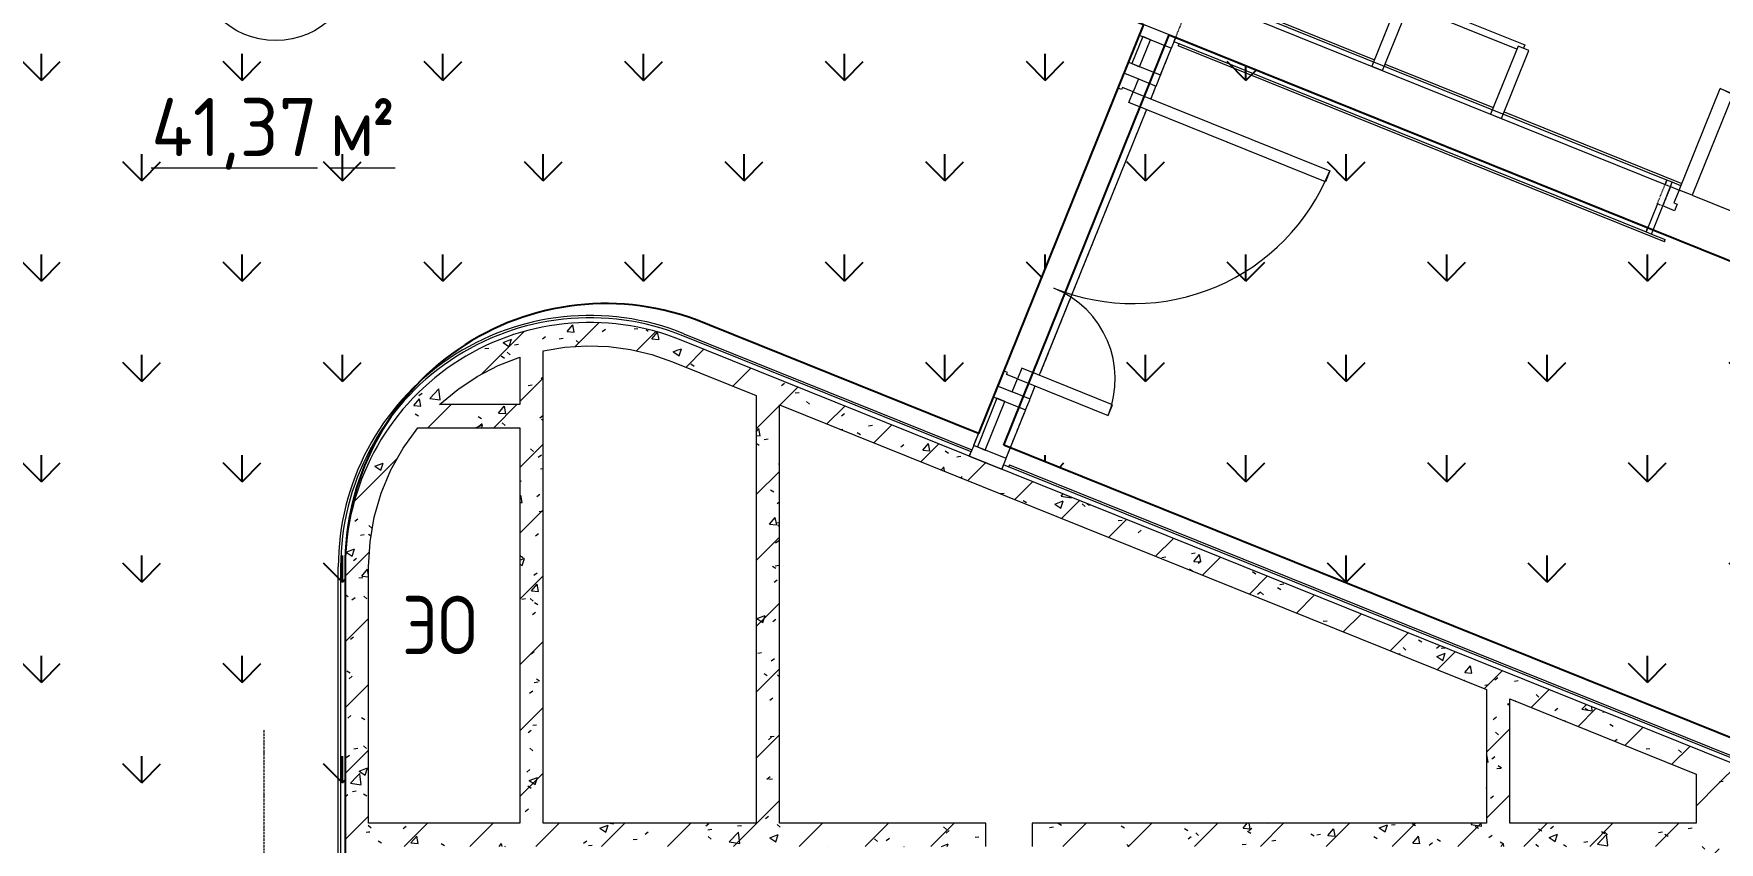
# Model space of a CAD drawing. Header units: millimetres. Extents: x -584918 to 2941280, y 3000189 to 4229862.
# Drawn here: x -423121 to -415883, y 4035204 to 4038678 of the extents above; entities that cross this region are included whole.
import ezdxf

# ---------------------------------------------------------------- set-up
doc = ezdxf.new("R2010")
doc.units = ezdxf.units.MM
for name, pattern in [('ASVP_Невидимые', [5, 3, -2]), ('ASVP_Осевая', [14, 10, -2, 0, -2]), ('ASVP_Штриховая_ш3 п1_5', [4.5, 3, -1.5])]:
    doc.linetypes.add(name, pattern=pattern)
for name, color, linetype, lineweight in [('Аннотация', 7, 'Continuous', 0), ('Витраж', 7, 'Continuous', 0), ('Двери', 7, 'Continuous', 0), ('Лестницы', 7, 'Continuous', 0), ('Линии', 7, 'Continuous', 0), ('Линии разделители', 7, 'ASVP_Штриховая_ш3 п1_5', 0), ('Марки помещений', 7, 'Continuous', 0), ('Обобщенные модели', 7, 'Continuous', 0), ('Панели витража', 7, 'Continuous', 0), ('Перекрытие', 7, 'Continuous', 0), ('Стены внутренние', 7, 'Continuous', 0), ('Стены несущие', 7, 'Continuous', 0), ('Стены отделка', 7, 'Continuous', 0), ('экспертиза условные обозначения', 1, 'Continuous', 0)]:
    doc.layers.add(name, color=color, linetype=linetype, lineweight=lineweight)
doc.styles.add('GOST Common', font='', dxfattribs={"width": 0.9, "height": 700})
doc.styles.add('GOST Common_2', font='', dxfattribs={"height": 500})
doc.styles.add('GOST Common_3', font='', dxfattribs={"width": 0.9, "height": 500})
doc.styles.get('GOST Common').set_extended_font_data('GOST Common')
doc.styles.get('GOST Common_2').set_extended_font_data('GOST Common')
doc.styles.get('GOST Common_3').set_extended_font_data('GOST Common')
pattern_1 = [(45, (-440814.02, 4025236.82), (-141.4214, 141.4214), [])]
pattern_2 = [(50, (-440814.02, 4025236.82), (364.368, -31.8783), [38.1, -419.1]), (355, (-440814.02, 4025236.8), (-70.486, 382.1133), [30.48, -335.28]), (100.451, (-440783.66, 4025234.16), (293.885, 350.2334), [32.38, -356.18]), (46.184, (-440814, 4025338.4), (542.1585, -84.086), [57.15, -628.65]), (96.636, (-440768.84, 4025331.4), (474.805, 494.855), [48.57, -534.27]), (351.184, (-440814, 4025338.4), (474.81, 494.85), [45.72, -502.92]), (21, (-440763.22, 4025313.02), (303.2285, -204.5305), [38.1, -419.1]), (326, (-440763.22, 4025313), (123.604, 368.376), [30.48, -335.28]), (71.451, (-440737.95, 4025295.97), (426.834, 163.8427), [32.38, -356.18]), (37.5, (-440814.02, 4025236.82), (6.17665, 169.11015), [16.764, -314.452, 16.764, -323.596, -336.55]), (37.5, (-440814.02, 4025236.82), (6.17665, 169.11015), [-671.576, 16.764, -319.786]), (7.5, (-440814.02, 4025236.82), (133.6389, 200.3615), [16.764, -177.292, 16.764, -306.832, -128.27]), (7.5, (-440814.02, 4025236.82), (133.6389, 200.3615), [-517.652, 16.764, -111.506]), (327.5, (-440927.3, 4025236.82), (271.1818, -11.45836), [16.764, -110.236, 16.764, -379.476, -525.78]), (327.5, (-440927.3, 4025236.82), (271.1818, -11.45836), [-523.24, 16.764, -509.016]), (317.5, (-440978.1, 4025236.82), (296.2585, 50.8528), [16.764, -148.336, 16.764, -246.38, -373.38]), (317.5, (-440978.1, 4025236.82), (296.2585, 50.8528), [-428.244, 16.764, -356.616])]
pattern_3 = [(90, (-441193.04, 3779846), (-431.0523, 431.0523), [114.3, -747.8046]), (45, (-441193.04, 3779846), (-431.0523, 431.0523), [114.3, -495.3]), (135, (-441193.04, 3779846), (-431.0523, -431.0523), [114.3, -495.3])]

# ---------------------------------------------------------------- blocks, each defined once
blk = doc.blocks.new('Системная панель - Cтеклопакет Двухкамерный_36 мм-7811492-АР Этаж 03')
at = {"layer": 'Панели витража', "lineweight": 18}
for p, q in [((112.5, 18), (-112.5, 18)), ((-112.5, 18), (-112.5, -18)), ((112.5, -18), (112.5, 18)), ((-112.5, -18), (112.5, -18))]:
    blk.add_line(p, q, dxfattribs=at)
blk = doc.blocks.new('Прямоугольный импост - 50х150 мм-V5-АР Этаж 03')
at = {"layer": 'Витраж', "lineweight": 18}
for p, q in [((-50, 115), (0, 115)), ((-50, -35), (-50, 115)), ((0, 115), (0, -35)), ((0, -35), (-50, -35))]:
    blk.add_line(p, q, dxfattribs=at)
blk = doc.blocks.new('ASVP_ДверьАлюминиеваяВитражная_2 полотна - Остекленная Внутренняя-6432274-АР Этаж 03')
at = {"layer": 'Двери', "lineweight": 18}
for p, q in [((-665, 942.5), (-615, 942.5)), ((-665, 32.5), (-665, 942.5)), ((-615, 942.5), (-615, 32.5)), ((665, 452.5), (615, 452.5)), ((615, 452.5), (615, 32.5)), ((665, 32.5), (665, 452.5)), ((-725, 32.5), (-665, 32.5)), ((-725, -32.5), (-725, 32.5)), ((-615, 32.5), (-665, 32.5)), ((-665, 32.5), (-665, -17.5)), ((615, 32.5), (665, 32.5)), ((725, 32.5), (665, 32.5)), ((665, 32.5), (665, -17.5)), ((725, -32.5), (725, 32.5)), ((-655, -32.5), (-725, -32.5)), ((-665, -17.5), (-655, -17.5)), ((-655, -17.5), (-655, -32.5)), ((665, -17.5), (655, -17.5)), ((655, -17.5), (655, -32.5)), ((655, -32.5), (725, -32.5))]:
    blk.add_line(p, q, dxfattribs=at)
at = {"layer": 'Двери'}
for centre, radius, start, end in [((-665, 32.5), 910, 360, 90), ((665, 32.5), 420, 90, 180)]:
    blk.add_arc(centre, radius, start, end, dxfattribs=at)
blk = doc.blocks.new('Прямоугольный импост - 50х150 мм-V6-АР Этаж 03')
at = {"layer": 'Витраж', "lineweight": 18}
for p, q in [((-25, 115), (25, 115)), ((-25, -35), (-25, 115)), ((25, 115), (25, 32.5)), ((25, -35), (-25, -35)), ((25, -32.5), (25, -35))]:
    blk.add_line(p, q, dxfattribs=at)
blk = doc.blocks.new('Системная панель - Cтеклопакет Двухкамерный_36 мм-V7-АР Этаж 03')
at = {"layer": 'Панели витража', "lineweight": 18}
for p, q in [((62.5, 18), (-62.5, 18)), ((-62.5, 18), (-62.5, -18)), ((62.5, -18), (62.5, 18)), ((-62.5, -18), (62.5, -18))]:
    blk.add_line(p, q, dxfattribs=at)
blk = doc.blocks.new('Прямоугольный импост - 50х150 мм-V8-АР Этаж 03')
at = {"layer": 'Витраж', "lineweight": 18}
for p, q in [((-25, 115), (25, 115)), ((-25, 32.5), (-25, 115)), ((25, 115), (25, -35)), ((-25, -35), (-25, -32.5)), ((25, -35), (-25, -35))]:
    blk.add_line(p, q, dxfattribs=at)
blk = doc.blocks.new('Прямоугольный импост - 50х150 мм-V9-АР Этаж 03')
at = {"layer": 'Витраж', "lineweight": 18}
for p, q in [((0, 115), (-50, 115)), ((-50, 115), (-50, -35)), ((0, -35), (0, 115)), ((-50, -35), (0, -35))]:
    blk.add_line(p, q, dxfattribs=at)
blk = doc.blocks.new('ASVP_ДверьПротивопожарнаяСтальная_2 полотна - EI15 1370х2000h_полотна_ Г Пр _1250 в свету_-7407274-АР Этаж 03')
at = {"layer": 'Двери', "lineweight": 18}
for p, q in [((-685, 1000), (-625, 1000)), ((-685, 100), (-685, 1000)), ((-625, 1000), (-625, 100)), ((685, 570), (625, 570)), ((625, 570), (625, 100)), ((685, 100), (685, 570)), ((-725, 100), (-685, 100)), ((-725, 10), (-725, 100)), ((-625, 100), (-685, 100)), ((-685, 100), (-685, 40)), ((625, 100), (685, 100)), ((725, 100), (685, 100)), ((685, 100), (685, 40)), ((725, 10), (725, 100)), ((-670, 10), (-725, 10)), ((-685, 40), (-670, 40)), ((-670, 40), (-670, 10)), ((685, 40), (670, 40)), ((670, 40), (670, 10)), ((670, 10), (725, 10))]:
    blk.add_line(p, q, dxfattribs=at)
at = {"layer": 'Двери', "linetype": 'ASVP_Невидимые', "lineweight": 18}
for p, q in [((-750, 100), (-725, 100)), ((-750, 10), (-750, 100)), ((-725, 100), (-725, 10)), ((750, 100), (725, 100)), ((725, 100), (725, 10)), ((750, 10), (750, 100)), ((-725, 10), (-750, 10)), ((725, 10), (750, 10))]:
    blk.add_line(p, q, dxfattribs=at)
at = {"layer": 'Двери'}
for centre, radius, start, end in [((-685, 100), 900, 360, 90), ((685, 100), 470, 90, 180)]:
    blk.add_arc(centre, radius, start, end, dxfattribs=at)
blk = doc.blocks.new('ASVP_ДверьПротивопожарнаяСтальная_2 полотна - EI30 1370х2000h_полотна_ О Л _1250 в свету_-7420221-АР Этаж 03')
at = {"layer": 'Двери', "lineweight": 18}
for p, q in [((685, 1000), (625, 1000)), ((625, 1000), (625, 100)), ((685, 100), (685, 1000)), ((-685, 570), (-625, 570)), ((-685, 100), (-685, 570)), ((-625, 570), (-625, 100)), ((-725, 100), (-685, 100)), ((-725, 10), (-725, 100)), ((-625, 100), (-685, 100)), ((-685, 100), (-685, 40)), ((625, 100), (685, 100)), ((725, 100), (685, 100)), ((685, 100), (685, 40)), ((725, 10), (725, 100)), ((-670, 10), (-725, 10)), ((-685, 40), (-670, 40)), ((-670, 40), (-670, 10)), ((685, 40), (670, 40)), ((670, 40), (670, 10)), ((670, 10), (725, 10))]:
    blk.add_line(p, q, dxfattribs=at)
at = {"layer": 'Двери', "linetype": 'ASVP_Невидимые', "lineweight": 18}
for p, q in [((-750, 100), (-725, 100)), ((-750, 10), (-750, 100)), ((-725, 100), (-725, 10)), ((750, 100), (725, 100)), ((725, 100), (725, 10)), ((750, 10), (750, 100)), ((-725, 10), (-750, 10)), ((725, 10), (750, 10))]:
    blk.add_line(p, q, dxfattribs=at)
at = {"layer": 'Двери'}
for centre, radius, start, end in [((685, 100), 900, 90, 180), ((-685, 100), 470, 360, 90)]:
    blk.add_arc(centre, radius, start, end, dxfattribs=at)
blk = doc.blocks.new('ASVP_ОТКОС_Оштукатуривание дверного откоса - Оштукатуривание дверного откоса-5741163-АР Этаж 03')
at = {"layer": 'Обобщенные модели'}
for p, q in [((-750, 130), (-750, 0)), ((-725, 0), (-725, 130)), ((725, 130), (725, 0)), ((750, 0), (750, 130)), ((-750, 0), (-725, 0)), ((725, 0), (750, 0))]:
    blk.add_line(p, q, dxfattribs=at)
blk = doc.blocks.new('ASVP_ОТКОС_Оштукатуривание дверного откоса - Оштукатуривание дверного откоса-5741164-АР Этаж 03')
at = {"layer": 'Обобщенные модели'}
for p, q in [((-750, 20), (-750, 0)), ((-725, 0), (-725, 20)), ((725, 20), (725, 0)), ((750, 0), (750, 20)), ((-750, 0), (-725, 0)), ((725, 0), (750, 0))]:
    blk.add_line(p, q, dxfattribs=at)
blk = doc.blocks.new('Лестница_МеталлическаяСтремянка - h_3м-V110-АР Этаж 03')
at = {"layer": 'Обобщенные модели', "lineweight": 18}
for p, q in [((-250, 415), (-300, 415)), ((-300, 415), (-300, 100)), ((-250, 100), (-250, 415)), ((300, 415), (250, 415)), ((250, 415), (250, 100)), ((300, 100), (300, 415)), ((-300, 100), (-250, 100)), ((250, 100), (300, 100))]:
    blk.add_line(p, q, dxfattribs=at)
at = {"layer": 'Обобщенные модели'}
for p, q in [((-275, 415), (-275, 430)), ((-275, 430), (275, 430)), ((250, 400), (-250, 400)), ((275, 430), (275, 415))]:
    blk.add_line(p, q, dxfattribs=at)
blk = doc.blocks.new('ASVP_Марка_Помещение_ДваЗначения - Номер Площадь-685795-АР Этаж 03')
at = {"layer": 'Марки помещений'}
blk.add_circle((0, 0), 3.5, dxfattribs=at)

msp = doc.modelspace()

# ---------------------------------------------------------------- hatches: boundary and pattern name
at = {"layer": 'Стены внутренние'}
h = msp.add_hatch(dxfattribs=at)
h.set_pattern_fill('FP_4', color=256, style=0, pattern_type=2)
h.set_pattern_definition(pattern_1)
h.paths.add_polyline_path([(-421758.474, 4036387.753), (-421683.121, 4036387.753), (-421677.02, 4036495.241), (-421658.408, 4036602.686), (-421628.686, 4036704.713), (-421587.072, 4036804.007), (-421534.491, 4036897.954), (-421471.618, 4036985.349), (-421426.61, 4037037.039), (-421377.986, 4037085.349), (-421300.399, 4037149.787), (-421216.412, 4037205.634), (-421119.428, 4037255.229), (-421033.101, 4037289.147), (-420963.176, 4037309.126), (-420933.098, 4037316.466), (-420840.162, 4037331.704), (-420746.151, 4037337.664), (-420652.012, 4037334.285), (-420558.67, 4037321.599), (-420467.044, 4037299.731), (-420378.033, 4037268.896), (-420340.656, 4037361.648), (-420448.473, 4037398.434), (-420569.222, 4037424.398), (-420672.851, 4037436.022), (-420786.77, 4037436.382), (-420903.238, 4037423.707), (-421016.681, 4037398.44), (-421126.787, 4037360.723), (-421222.928, 4037316.51), (-421320.663, 4037257.98), (-421411.481, 4037189.206), (-421494.314, 4037110.999), (-421568.188, 4037024.278), (-421632.231, 4036930.064), (-421685.69, 4036829.467), (-421727.937, 4036723.67), (-421758.474, 4036613.919), (-421777.281, 4036495.241), (-421783.121, 4036387.753), (-421776.941, 4036387.753)])
h = msp.add_hatch(dxfattribs=at)
h.set_pattern_fill('FP_5', color=256, style=0, pattern_type=2)
h.set_pattern_definition(pattern_2)
h.paths.add_polyline_path([(-421758.474, 4036387.753), (-421683.121, 4036387.753), (-421677.02, 4036495.241), (-421658.408, 4036602.686), (-421628.686, 4036704.713), (-421587.072, 4036804.007), (-421534.491, 4036897.954), (-421471.618, 4036985.349), (-421426.61, 4037037.039), (-421377.986, 4037085.349), (-421300.399, 4037149.787), (-421216.412, 4037205.634), (-421119.428, 4037255.229), (-421033.101, 4037289.147), (-420963.176, 4037309.126), (-420933.098, 4037316.466), (-420840.162, 4037331.704), (-420746.151, 4037337.664), (-420652.012, 4037334.285), (-420558.67, 4037321.599), (-420467.044, 4037299.731), (-420378.033, 4037268.896), (-420340.656, 4037361.648), (-420448.473, 4037398.434), (-420569.222, 4037424.398), (-420672.851, 4037436.022), (-420786.77, 4037436.382), (-420903.238, 4037423.707), (-421016.681, 4037398.44), (-421126.787, 4037360.723), (-421222.928, 4037316.51), (-421320.663, 4037257.98), (-421411.481, 4037189.206), (-421494.314, 4037110.999), (-421568.188, 4037024.278), (-421632.231, 4036930.064), (-421685.69, 4036829.467), (-421727.937, 4036723.67), (-421758.474, 4036613.919), (-421777.281, 4036495.241), (-421783.121, 4036387.753), (-421776.941, 4036387.753)])
h = msp.add_hatch(dxfattribs=at)
h.set_pattern_fill('FP_4', color=256, style=0, pattern_type=2)
h.set_pattern_definition(pattern_1)
h.paths.add_polyline_path([(-415133.121, 4035155.275), (-415133.121, 4035263.089), (-420340.656, 4037361.648), (-420378.033, 4037268.896), (-415300.66, 4035222.791)])
h = msp.add_hatch(dxfattribs=at)
h.set_pattern_fill('FP_5', color=256, style=0, pattern_type=2)
h.set_pattern_definition(pattern_2)
h.paths.add_polyline_path([(-415133.121, 4035155.275), (-415133.121, 4035263.089), (-420340.656, 4037361.648), (-420378.033, 4037268.896), (-415300.66, 4035222.791)])
h = msp.add_hatch(dxfattribs=at)
h.set_pattern_fill('FP_4', color=256, style=0, pattern_type=2)
h.set_pattern_definition(pattern_1)
h.paths.add_polyline_path([(-420933.121, 4035286.149), (-420933.121, 4037316.462), (-420983.494, 4037304.167), (-421033.121, 4037289.141), (-421033.121, 4035286.149)])
h = msp.add_hatch(dxfattribs=at)
h.set_pattern_fill('FP_5', color=256, style=0, pattern_type=2)
h.set_pattern_definition(pattern_2)
h.paths.add_polyline_path([(-420933.121, 4035286.149), (-420933.121, 4037316.462), (-420983.494, 4037304.167), (-421033.121, 4037289.141), (-421033.121, 4035286.149)])
h = msp.add_hatch(dxfattribs=at)
h.set_pattern_fill('FP_4', color=256, style=0, pattern_type=2)
h.set_pattern_definition(pattern_1)
h.paths.add_polyline_path([(-419919.146, 4035286.149), (-419919.146, 4037083.972), (-420019.146, 4037124.27), (-420019.146, 4035286.149)])
h = msp.add_hatch(dxfattribs=at)
h.set_pattern_fill('FP_5', color=256, style=0, pattern_type=2)
h.set_pattern_definition(pattern_2)
h.paths.add_polyline_path([(-419919.146, 4035286.149), (-419919.146, 4037083.972), (-420019.146, 4037124.27), (-420019.146, 4035286.149)])
h = msp.add_hatch(dxfattribs=at)
h.set_pattern_fill('FP_4', color=256, style=0, pattern_type=2)
h.set_pattern_definition(pattern_1)
h.paths.add_polyline_path([(-421033.121, 4036985.349), (-421033.121, 4037085.349), (-421377.993, 4037085.349), (-421426.61, 4037037.039), (-421471.618, 4036985.349), (-421076.39, 4036985.349)])
h = msp.add_hatch(dxfattribs=at)
h.set_pattern_fill('FP_5', color=256, style=0, pattern_type=2)
h.set_pattern_definition(pattern_2)
h.paths.add_polyline_path([(-421033.121, 4036985.349), (-421033.121, 4037085.349), (-421377.993, 4037085.349), (-421426.61, 4037037.039), (-421471.618, 4036985.349), (-421076.39, 4036985.349)])
h = msp.add_hatch(dxfattribs=at)
h.set_pattern_fill('FP_4', color=256, style=0, pattern_type=2)
h.set_pattern_definition(pattern_1)
h.paths.add_polyline_path([(-421783.121, 4035486.149), (-421683.121, 4035486.149), (-421683.121, 4036387.753), (-421783.121, 4036387.753), (-421783.121, 4036224.931)])
h = msp.add_hatch(dxfattribs=at)
h.set_pattern_fill('FP_5', color=256, style=0, pattern_type=2)
h.set_pattern_definition(pattern_2)
h.paths.add_polyline_path([(-421783.121, 4035486.149), (-421683.121, 4035486.149), (-421683.121, 4036387.753), (-421783.121, 4036387.753), (-421783.121, 4036224.931)])
h = msp.add_hatch(dxfattribs=at)
h.set_pattern_fill('FP_4', color=256, style=0, pattern_type=2)
h.set_pattern_definition(pattern_1)
h.paths.add_polyline_path([(-416783.121, 4035286.149), (-416783.121, 4035820.2), (-416883.121, 4035860.499), (-416883.121, 4035286.149), (-416846.859, 4035286.149)])
h = msp.add_hatch(dxfattribs=at)
h.set_pattern_fill('FP_5', color=256, style=0, pattern_type=2)
h.set_pattern_definition(pattern_2)
h.paths.add_polyline_path([(-416783.121, 4035286.149), (-416783.121, 4035820.2), (-416883.121, 4035860.499), (-416883.121, 4035286.149), (-416846.859, 4035286.149)])
h = msp.add_hatch(dxfattribs=at)
h.set_pattern_fill('FP_4', color=256, style=0, pattern_type=2)
h.set_pattern_definition(pattern_1)
h.paths.add_polyline_path([(-421783.121, 4030786.149), (-421683.121, 4030786.149), (-421683.121, 4035486.149), (-421783.121, 4035486.149), (-421783.121, 4031165.356)])
h = msp.add_hatch(dxfattribs=at)
h.set_pattern_fill('FP_5', color=256, style=0, pattern_type=2)
h.set_pattern_definition(pattern_2)
h.paths.add_polyline_path([(-421783.121, 4030786.149), (-421683.121, 4030786.149), (-421683.121, 4035486.149), (-421783.121, 4035486.149), (-421783.121, 4031165.356)])
h = msp.add_hatch(dxfattribs=at)
h.set_pattern_fill('FP_4', color=256, style=0, pattern_type=2)
h.set_pattern_definition(pattern_1)
h.paths.add_polyline_path([(-415884.549, 4030886.149), (-415883.121, 4030886.149), (-415883.121, 4035457.514), (-415983.121, 4035497.812), (-415983.121, 4030886.149)])
h = msp.add_hatch(dxfattribs=at)
h.set_pattern_fill('FP_5', color=256, style=0, pattern_type=2)
h.set_pattern_definition(pattern_2)
h.paths.add_polyline_path([(-415884.549, 4030886.149), (-415883.121, 4030886.149), (-415883.121, 4035457.514), (-415983.121, 4035497.812), (-415983.121, 4030886.149)])
h = msp.add_hatch(dxfattribs=at)
h.set_pattern_fill('FP_4', color=256, style=0, pattern_type=2)
h.set_pattern_definition(pattern_1)
h.paths.add_polyline_path([(-419033.121, 4035186.149), (-419033.121, 4035286.149), (-421683.121, 4035286.149), (-421683.121, 4035186.149), (-420696.098, 4035186.149)])
h = msp.add_hatch(dxfattribs=at)
h.set_pattern_fill('FP_5', color=256, style=0, pattern_type=2)
h.set_pattern_definition(pattern_2)
h.paths.add_polyline_path([(-419033.121, 4035186.149), (-419033.121, 4035286.149), (-421683.121, 4035286.149), (-421683.121, 4035186.149), (-420696.098, 4035186.149)])
h = msp.add_hatch(dxfattribs=at)
h.set_pattern_fill('FP_4', color=256, style=0, pattern_type=2)
h.set_pattern_definition(pattern_1)
h.paths.add_polyline_path([(-418771.479, 4035186.149), (-415983.121, 4035186.149), (-415983.121, 4035286.149), (-418833.121, 4035286.149), (-418833.121, 4035186.149)])
h = msp.add_hatch(dxfattribs=at)
h.set_pattern_fill('FP_5', color=256, style=0, pattern_type=2)
h.set_pattern_definition(pattern_2)
h.paths.add_polyline_path([(-418771.479, 4035186.149), (-415983.121, 4035186.149), (-415983.121, 4035286.149), (-418833.121, 4035286.149), (-418833.121, 4035186.149)])
at = {"layer": 'экспертиза условные обозначения', "lineweight": -3}
h = msp.add_hatch(dxfattribs=at)
h.set_pattern_fill('GRASS', color=3, scale=24)
h.set_pattern_definition(pattern_3)
edge = h.paths.add_edge_path()
edge.add_line((-432392.762, 4042331.672), (-431682.587, 4044093.958))
edge.add_line((-431682.587, 4044093.958), (-418356.009, 4038718.156))
edge.add_line((-418356.009, 4038718.156), (-419064.315, 4036960.507))
edge.add_line((-419064.315, 4036960.507), (-420218.582, 4037425.66))
edge.add_arc((-420665.045, 4036400.374), 1118.275, 66.4691573, 178.9169665)
edge.add_line((-421783.121, 4036421.511), (-421783.121, 4034586.149))
edge.add_line((-421783.121, 4034586.149), (-424683.121, 4034586.149))
edge.add_line((-424683.121, 4034586.149), (-424683.121, 4039219.411))
edge.add_line((-424683.121, 4039219.411), (-428618.582, 4040810.734))
edge.add_line((-428618.582, 4040810.734), (-432392.762, 4042331.672))
h = msp.add_hatch(dxfattribs=at)
h.set_pattern_fill('GRASS', color=3, scale=24)
h.set_pattern_definition(pattern_3)
h.paths.add_polyline_path([(-418954.882, 4036911.017), (-418244.707, 4038673.302), (-411583.121, 4035988.783), (-411583.121, 4033886.149), (-414983.121, 4033886.149), (-414983.121, 4035310.456)])

# ---------------------------------------------------------------- linework, layer by layer
at = {"layer": 'Лестницы'}
msp.add_line((-415999.557, 4037984.17), (-414840.159, 4037516.949), dxfattribs=at)
at = {"layer": 'Линии', "linetype": 'ASVP_Осевая'}
msp.add_line((-422133.121, 4035686.149), (-422133.121, 4029866.149), dxfattribs=at)
at = {"layer": 'Линии разделители'}
for p, q in [((-418180.654, 4038755.304), (-418218.031, 4038662.553)), ((-418421.42, 4038555.84), (-418374.698, 4038671.78)), ((-418236.72, 4038616.177), (-418283.442, 4038500.237)), ((-418982.084, 4037164.561), (-418440.109, 4038509.464)), ((-418302.131, 4038453.861), (-418324.558, 4038398.21)), ((-418343.246, 4038351.834), (-418802.991, 4037210.986)), ((-419084.873, 4036909.494), (-419000.773, 4037118.186)), ((-418821.68, 4037164.61), (-418844.107, 4037108.958)), ((-418862.795, 4037062.583), (-418946.895, 4036853.891))]:
    msp.add_line(p, q, dxfattribs=at)
at = {"layer": 'Перекрытие'}
for p, q in [((-418421.42, 4038555.84), (-418374.698, 4038671.78)), ((-418236.72, 4038616.177), (-418283.442, 4038500.237)), ((-418982.084, 4037164.561), (-418440.109, 4038509.464)), ((-418302.131, 4038453.861), (-418324.558, 4038398.21)), ((-418343.246, 4038351.834), (-418802.991, 4037210.986)), ((-414822.162, 4037294.068), (-416167.065, 4037836.044)), ((-419084.873, 4036909.494), (-419000.773, 4037118.186)), ((-418821.68, 4037164.61), (-418844.107, 4037108.958)), ((-418862.795, 4037062.583), (-418946.895, 4036853.891))]:
    msp.add_line(p, q, dxfattribs=at)
at = {"layer": 'Стены внутренние'}
for p, q in [((-417838.744, 4038757.679), (-417363.856, 4038566.306)), ((-418206.057, 4038625.383), (-418202.319, 4038634.658)), ((-416118.991, 4037784.326), (-418206.057, 4038625.383)), ((-417317.48, 4038547.617), (-416853.721, 4038360.729)), ((-416807.345, 4038342.04), (-416043.995, 4038034.422)), ((-416047.733, 4038025.147), (-416084.834, 4038040.098)), ((-416174.54, 4037817.493), (-416115.253, 4037793.602)), ((-416118.991, 4037784.326), (-416115.253, 4037793.602)), ((-420329.442, 4037389.474), (-419092.348, 4036890.943)), ((-418931.183, 4036825.996), (-418934.92, 4036816.721)), ((-418931.183, 4036825.996), (-415003.121, 4035243.046)), ((-421813.121, 4034616.149), (-421813.121, 4036387.753))]:
    msp.add_line(p, q, dxfattribs=at)
msp.add_arc((-420733.121, 4036387.753), 1080, 68.0513009, 180, dxfattribs=at)
at = {"layer": 'Стены несущие'}
for p, q in [((-415033.121, 4035222.791), (-420340.656, 4037361.648)), ((-421033.121, 4037289.141), (-421033.121, 4037085.349)), ((-420933.121, 4035286.149), (-420933.121, 4037316.462)), ((-420378.033, 4037268.896), (-420019.146, 4037124.27)), ((-420019.146, 4037124.27), (-420019.146, 4035286.149)), ((-421033.121, 4037085.349), (-421377.993, 4037085.349)), ((-419919.146, 4037083.972), (-416883.121, 4035860.499)), ((-419919.146, 4035286.149), (-419919.146, 4037083.972)), ((-421471.618, 4036985.349), (-421033.121, 4036985.349)), ((-421033.121, 4036985.349), (-421033.121, 4035286.149)), ((-421783.121, 4036387.753), (-421783.121, 4030786.149)), ((-421783.121, 4035486.149), (-421783.121, 4036387.753)), ((-421683.121, 4035286.149), (-421683.121, 4036387.753)), ((-416883.121, 4035860.499), (-416883.121, 4035286.149)), ((-416783.121, 4035820.2), (-415983.121, 4035497.812)), ((-416783.121, 4035286.149), (-416783.121, 4035820.2)), ((-415983.121, 4035497.812), (-415983.121, 4035286.149)), ((-421033.121, 4035286.149), (-421683.121, 4035286.149)), ((-420019.146, 4035286.149), (-420933.121, 4035286.149)), ((-419033.121, 4035286.149), (-419919.146, 4035286.149)), ((-419033.121, 4035186.149), (-419033.121, 4035286.149)), ((-416883.121, 4035286.149), (-418833.121, 4035286.149)), ((-418833.121, 4035286.149), (-418833.121, 4035186.149)), ((-415983.121, 4035286.149), (-416783.121, 4035286.149))]:
    msp.add_line(p, q, dxfattribs=at)
at = {"layer": 'Стены несущие', "flags": 128}
for points in [[(-420933.098, 4037316.466), (-420840.153, 4037331.705), (-420746.148, 4037337.664), (-420652.017, 4037334.285), (-420558.681, 4037321.601), (-420467.059, 4037299.735), (-420378.033, 4037268.896)], [(-421378.001, 4037085.338), (-421300.405, 4037149.782), (-421216.421, 4037205.629), (-421126.988, 4037252.258), (-421033.101, 4037289.147)], [(-421683.121, 4036387.753), (-421677.02, 4036495.243), (-421658.796, 4036601.352), (-421628.684, 4036704.717), (-421587.07, 4036804.012), (-421534.488, 4036897.96), (-421471.613, 4036985.357)]]:
    msp.add_lwpolyline(points, dxfattribs=at)
at = {"layer": 'Стены несущие'}
msp.add_arc((-420733.121, 4036387.753), 1050, 68.0513009, 180, dxfattribs=at)
at = {"layer": 'Стены отделка'}
for p, q in [((-422515.378, 4040609.948), (-416115.497, 4038030.892)), ((-416108.022, 4038049.442), (-422489.352, 4040621.023)), ((-418218.031, 4038662.553), (-418225.507, 4038644.002)), ((-418225.507, 4038644.002), (-416197.728, 4037826.838)), ((-416190.253, 4037845.388), (-418218.031, 4038662.553)), ((-416115.497, 4038030.892), (-416108.022, 4038049.442)), ((-416197.728, 4037826.838), (-416190.253, 4037845.388)), ((-419096.086, 4036881.668), (-420333.18, 4037380.199)), ((-419103.562, 4036863.118), (-419096.086, 4036881.668)), ((-418956.958, 4036825.602), (-418964.434, 4036807.051)), ((-415013.121, 4035236.294), (-418956.958, 4036825.602)), ((-421803.121, 4036387.753), (-421803.121, 4034606.149)), ((-421783.121, 4034586.149), (-421783.121, 4035486.149))]:
    msp.add_line(p, q, dxfattribs=at)
for radius in [1070, 1050]:
    msp.add_arc((-420733.121, 4036387.753), radius, 68.0513009, 180, dxfattribs=at)
at = {"layer": 'экспертиза условные обозначения', "color": 3, "lineweight": -3}
msp.add_lwpolyline([(-432392.762, 4042331.672), (-431682.587, 4044093.958), (-418356.009, 4038718.156), (-419064.315, 4036960.507), (-420218.582, 4037425.66, 0.53421838), (-421783.121, 4036421.511), (-421783.121, 4034586.149), (-424683.121, 4034586.149), (-424683.121, 4039219.411), (-428618.582, 4040810.734), (-432392.762, 4042331.672)], format="xyb", dxfattribs=at)
msp.add_lwpolyline([(-418954.882, 4036911.017), (-418244.707, 4038673.302), (-411583.121, 4035988.783), (-411583.121, 4033886.149), (-414983.121, 4033886.149), (-414983.121, 4035310.456), (-418954.882, 4036911.017)], dxfattribs=at)

# ---------------------------------------------------------------- block references
at = {"layer": 'Витраж', "extrusion": (0, 0, -1), "rotation": 111.9486990835425}
for name, p in [('Прямоугольный импост - 50х150 мм-V5-АР Этаж 03', (418323.546, 4038705.073)), ('Прямоугольный импост - 50х150 мм-V8-АР Этаж 03', (418398.301, 4038519.57)), ('Прямоугольный импост - 50х150 мм-V6-АР Этаж 03', (418958.966, 4037128.291))]:
    msp.add_blockref(name, p, dxfattribs=at)
at = {"layer": 'Витраж', "rotation": 248.0513009164575}
msp.add_blockref('Прямоугольный импост - 50х150 мм-V9-АР Этаж 03', (-419071.099, 4036850.036), dxfattribs=at)
at = {"layer": 'Двери'}
for name, p, rotation in [('ASVP_ДверьПротивопожарнаяСтальная_2 полотна - EI30 1370х2000h_полотна_ О Л _1250 в свету_-7420221-АР Этаж 03', (-415457.236, 4037657.808), 338.0513009164578), ('ASVP_ДверьАлюминиеваяВитражная_2 полотна - Остекленная Внутренняя-6432274-АР Этаж 03', (-418678.633, 4037823.931), 248.0513009164575)]:
    msp.add_blockref(name, p, dxfattribs=dict(at, rotation=rotation))
msp.add_blockref('ASVP_ДверьПротивопожарнаяСтальная_2 полотна - EI15 1370х2000h_полотна_ Г Пр _1250 в свету_-7407274-АР Этаж 03', (-423183.121, 4034486.149), dxfattribs=at)
at = {"layer": 'Марки помещений', "xscale": 99.99999999999993, "yscale": 99.99999999999993, "zscale": 99.99999999999993}
msp.add_blockref('ASVP_Марка_Помещение_ДваЗначения - Номер Площадь-685795-АР Этаж 03', (-422082.084, 4038998.875), dxfattribs=at)
at = {"layer": 'Обобщенные модели'}
for name, p, rotation in [('Лестница_МеталлическаяСтремянка - h_3м-V110-АР Этаж 03', (-417134.191, 4038333.596), 338.051300916457), ('ASVP_ОТКОС_Оштукатуривание дверного откоса - Оштукатуривание дверного откоса-5741164-АР Этаж 03', (-415412.383, 4037769.11), 158.0513009164576), ('ASVP_ОТКОС_Оштукатуривание дверного откоса - Оштукатуривание дверного откоса-5741163-АР Этаж 03', (-415502.089, 4037546.505), 338.0513009164578)]:
    msp.add_blockref(name, p, dxfattribs=dict(at, rotation=rotation))
at = {"layer": 'Панели витража', "rotation": 68.05130091645754}
for name, p in [('Системная панель - Cтеклопакет Двухкамерный_36 мм-V7-АР Этаж 03', (-418365.596, 4038600.728)), ('Системная панель - Cтеклопакет Двухкамерный_36 мм-7811492-АР Этаж 03', (-419010.36, 4037000.757))]:
    msp.add_blockref(name, p, dxfattribs=at)

# ---------------------------------------------------------------- texts
at = {"layer": 'Аннотация', "insert": (-421539.204, 4036262.72), "char_height": 250, "width": 489.02938, "attachment_point": 1, "style": 'GOST Common'}
msp.add_mtext('ЭО', dxfattribs=at)
at = {"layer": 'Марки помещений', "char_height": 250, "attachment_point": 1}
for s, insert, width, style in [('\\L41,37 ', (-422616.678, 4038402.069), 930.75919, 'GOST Common_2'), ('\\L\\fGOST Common|b0|i0|c238|p34|;\\W.9;\\L²', (-421670.131, 4038402.069), 165.94931, 'GOST Common_3'), ('\\L\\fGOST Common|b0|i0|c204|p34|;\\W.9;\\Lм', (-421848.724, 4038402.069), 216.45562, 'GOST Common_2')]:
    msp.add_mtext(s, dxfattribs=dict(at, insert=insert, width=width, style=style))

doc.saveas('drawing.dxf')
